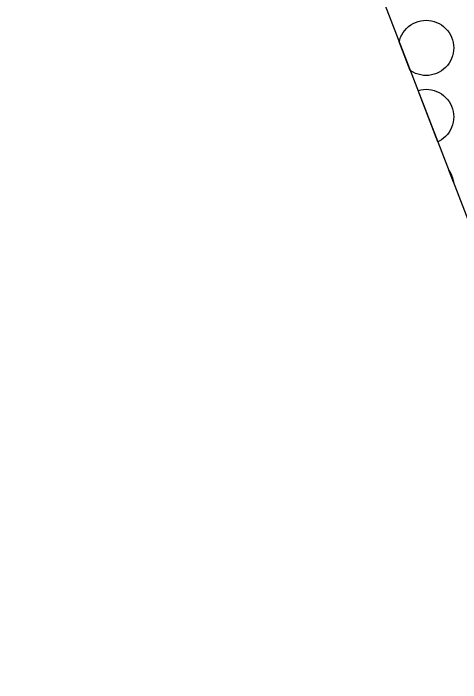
# Model space of a CAD drawing. Header units: millimetres. Extents: x -41 to 93, y -13 to 82.
# Drawn here: x 31.87 to 48.07, y -13.3 to 10.95 of the extents above; entities that cross this region are included whole.
import ezdxf

# ---------------------------------------------------------------- set-up
doc = ezdxf.new("R2010")
doc.units = ezdxf.units.MM
doc.layers.add('background', color=7, linetype='Continuous')
doc.layers.add('outline_2', color=3, linetype='Continuous')

msp = doc.modelspace()

# ---------------------------------------------------------------- linework, layer by layer
at = {"layer": 'background'}
for points in [[(45.844, 9.918), (45.862, 9.988), (45.895, 10.08), (45.937, 10.169), (45.987, 10.253), (46.046, 10.332), (46.112, 10.405), (46.184, 10.471), (46.263, 10.529), (46.347, 10.58), (46.436, 10.621), (46.528, 10.655), (46.624, 10.678), (46.721, 10.693), (46.819, 10.698), (46.917, 10.693), (47.014, 10.678), (47.109, 10.655), (47.201, 10.621), (47.29, 10.58), (47.374, 10.529), (47.453, 10.471), (47.526, 10.405), (47.592, 10.332), (47.65, 10.253), (47.701, 10.169), (47.743, 10.08), (47.776, 9.988), (47.8, 9.893), (47.814, 9.796), (47.819, 9.698), (47.814, 9.6), (47.8, 9.503), (47.776, 9.407), (47.743, 9.315), (47.701, 9.226), (47.65, 9.142), (47.592, 9.063), (47.526, 8.991), (47.453, 8.925), (47.374, 8.866), (47.29, 8.816), (47.201, 8.774), (47.109, 8.741), (47.014, 8.717), (46.917, 8.702), (46.819, 8.698), (46.721, 8.702), (46.624, 8.717), (46.528, 8.741), (46.436, 8.774), (46.347, 8.816), (46.263, 8.866), (46.245, 8.879)], [(46.526, 8.154), (46.528, 8.155), (46.624, 8.178), (46.721, 8.193), (46.819, 8.198), (46.917, 8.193), (47.014, 8.178), (47.109, 8.155), (47.201, 8.121), (47.29, 8.08), (47.374, 8.029), (47.453, 7.971), (47.526, 7.905), (47.592, 7.832), (47.65, 7.753), (47.701, 7.669), (47.743, 7.58), (47.776, 7.488), (47.8, 7.393), (47.814, 7.296), (47.819, 7.198), (47.814, 7.1), (47.8, 7.003), (47.776, 6.907), (47.743, 6.815), (47.701, 6.726), (47.65, 6.642), (47.592, 6.563), (47.526, 6.491), (47.453, 6.425), (47.374, 6.366), (47.29, 6.316), (47.244, 6.294)], [(47.641, 5.266), (47.65, 5.253), (47.701, 5.169), (47.743, 5.08), (47.776, 4.988), (47.8, 4.893), (47.809, 4.831)]]:
    msp.add_lwpolyline(points, close=True, dxfattribs=at)
at = {"layer": 'outline_2'}
msp.add_lwpolyline([(31.871, 46.101), (53.873, -10.871), (54.015, -11.13), (54.176, -11.374), (54.353, -11.605), (54.547, -11.82), (54.756, -12.019), (54.979, -12.202), (55.214, -12.367), (55.462, -12.514), (55.72, -12.643), (55.989, -12.752), (56.266, -12.841), (56.55, -12.908), (56.842, -12.954), (86.682, -13.302)], dxfattribs=at)

doc.saveas('drawing.dxf')
